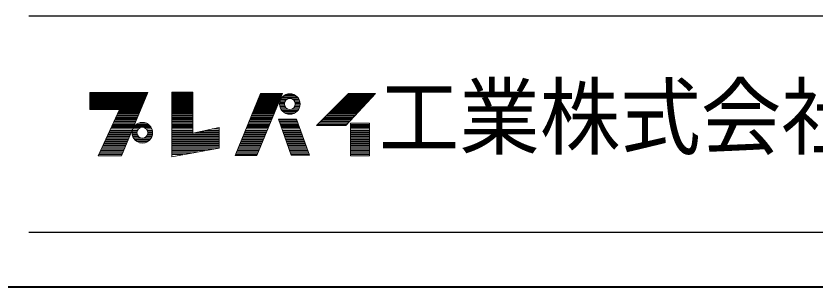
# Model space of a CAD drawing. Units: millimetres at full size, sheet at 1:10; details may follow other scales. Extents: x -2115 to 1935, y -1423 to 1387.
# Drawn here: x -101 to 559, y -1423 to -1200 of the extents above; entities that cross this region are included whole.
import ezdxf
from ezdxf.enums import TextEntityAlignment as Align

# ---------------------------------------------------------------- set-up
doc = ezdxf.new("R2010")
doc.units = ezdxf.units.MM
doc.header["$LTSCALE"] = 10
doc.layers.add('0-0____1', color=4, linetype='Continuous', lineweight=9)
doc.styles.add('ＭＳ ゴシック', font='')
doc.styles.get('ＭＳ ゴシック').set_extended_font_data('MS Gothic')

msp = doc.modelspace()

# ---------------------------------------------------------------- linework, layer by layer
at = {"layer": '0-0____1', "color": 6, "lineweight": 25}
for p, q in [((-90.06, -1199.67), (1889.94, -1199.67)), ((1889.94, -1378.24), (-90.06, -1378.24))]:
    msp.add_line(p, q, dxfattribs=at)
at = {"layer": '0-0____1', "color": 7, "lineweight": 18}
for p, q in [((-39.63, -1263.44), (7.78, -1263.44)), ((-39.63, -1263.86), (7.6, -1263.86)), ((-39.63, -1264.49), (7.34, -1264.49)), ((-39.63, -1265.12), (7.08, -1265.12)), ((-39.63, -1265.75), (6.82, -1265.75)), ((-39.63, -1266.59), (6.47, -1266.59)), ((-13.59, -1315.1), (8.04, -1262.81)), ((27.99, -1262.6), (27.99, -1315.73)), ((45.42, -1262.6), (27.99, -1262.6)), ((27.99, -1263.44), (45.42, -1263.44)), ((27.99, -1263.86), (45.42, -1263.86)), ((27.99, -1264.49), (45.42, -1264.49)), ((27.99, -1265.12), (45.42, -1265.12)), ((27.99, -1265.75), (45.42, -1265.75)), ((27.99, -1266.59), (45.42, -1266.59)), ((101.28, -1263.65), (80.28, -1314.68)), ((98.13, -1314.68), (119.34, -1263.65)), ((100.07, -1266.59), (118.12, -1266.59)), ((100.41, -1265.75), (118.47, -1265.75)), ((100.67, -1265.12), (118.71, -1265.12)), ((100.93, -1264.49), (118.99, -1264.49)), ((101.28, -1263.65), (119.34, -1263.65)), ((119.29, -1266.38), (131.57, -1266.38)), ((120.51, -1265.33), (130.35, -1265.33)), ((121.98, -1264.49), (128.87, -1264.49)), ((171, -1266.59), (193.47, -1266.59)), ((171.63, -1290.11), (196.2, -1263.65)), ((171.84, -1265.75), (194.25, -1265.75)), ((172.47, -1265.12), (194.83, -1265.12)), ((173.1, -1264.49), (195.42, -1264.49)), ((6.21, -1267.22), (-39.63, -1267.22)), ((-39.63, -1267.85), (5.95, -1267.85)), ((-39.63, -1268.48), (5.69, -1268.48)), ((-39.63, -1269.11), (5.43, -1269.11)), ((-39.63, -1269.74), (5.17, -1269.74)), ((-39.63, -1270.16), (5, -1270.16)), ((-39.63, -1271), (4.65, -1271)), ((-39.63, -1271.63), (4.39, -1271.63)), ((-39.63, -1272.26), (4.13, -1272.26)), ((-39.63, -1272.89), (3.87, -1272.89)), ((-39.63, -1273.52), (3.61, -1273.52)), ((27.99, -1267.22), (45.42, -1267.22)), ((27.99, -1267.85), (45.42, -1267.85)), ((27.99, -1268.48), (45.42, -1268.48)), ((27.99, -1269.11), (45.42, -1269.11)), ((27.99, -1269.74), (45.42, -1269.74)), ((27.99, -1270.16), (45.42, -1270.16)), ((27.99, -1271), (45.42, -1271)), ((27.99, -1271.63), (45.42, -1271.63)), ((27.99, -1272.26), (45.42, -1272.26)), ((27.99, -1272.89), (45.42, -1272.89)), ((27.99, -1273.52), (45.42, -1273.52)), ((97.22, -1273.52), (115.24, -1273.52)), ((97.5, -1272.89), (115.5, -1272.89)), ((97.73, -1272.26), (115.76, -1272.26)), ((97.99, -1271.63), (116.02, -1271.63)), ((98.25, -1271), (116.28, -1271)), ((98.6, -1270.16), (116.63, -1270.16)), ((98.77, -1269.74), (116.81, -1269.74)), ((99.03, -1269.11), (117.07, -1269.11)), ((99.29, -1268.48), (117.33, -1268.48)), ((99.55, -1267.85), (117.59, -1267.85)), ((99.81, -1267.22), (117.85, -1267.22)), ((116.93, -1272.26), (120.93, -1272.26)), ((116.97, -1271.42), (121.01, -1271.42)), ((116.99, -1273.31), (121.05, -1273.31)), ((117.14, -1270.37), (121.34, -1270.37)), ((117.53, -1269.11), (122.21, -1269.11)), ((117.92, -1268.27), (123.35, -1268.27)), ((118.58, -1267.22), (132.27, -1267.22)), ((132.93, -1268.27), (127.51, -1268.27)), ((133.32, -1269.11), (128.64, -1269.11)), ((133.72, -1270.37), (129.51, -1270.37)), ((133.86, -1273.31), (129.8, -1273.31)), ((133.89, -1271.42), (129.85, -1271.42)), ((129.93, -1272.26), (133.93, -1272.26)), ((164.07, -1273.52), (187.03, -1273.52)), ((164.7, -1272.89), (187.62, -1272.89)), ((165.33, -1272.26), (188.2, -1272.26)), ((165.96, -1271.63), (188.85, -1271.63)), ((166.59, -1271), (189.37, -1271)), ((167.43, -1270.16), (190.15, -1270.16)), ((167.85, -1269.74), (190.54, -1269.74)), ((168.48, -1269.11), (191.13, -1269.11)), ((169.11, -1268.48), (191.71, -1268.48)), ((169.74, -1267.85), (192.3, -1267.85)), ((170.37, -1267.22), (192.88, -1267.22)), ((-39.63, -1274.15), (3.35, -1274.15)), ((-39.63, -1274.78), (3.09, -1274.78)), ((-39.63, -1275.41), (2.83, -1275.41)), ((-39.63, -1276.04), (2.57, -1276.04)), ((-15.27, -1276.88), (-39.63, -1276.88)), ((-32.91, -1315.1), (-15.27, -1276.88)), ((1, -1279.82), (-16.63, -1279.82)), ((1.35, -1278.98), (-16.24, -1278.98)), ((1.61, -1278.35), (-15.95, -1278.35)), ((1.96, -1277.51), (-15.56, -1277.51)), ((2.22, -1276.88), (-15.27, -1276.88)), ((27.99, -1274.15), (45.42, -1274.15)), ((27.99, -1274.78), (45.42, -1274.78)), ((27.99, -1275.41), (45.42, -1275.41)), ((27.99, -1276.04), (45.42, -1276.04)), ((27.99, -1276.88), (45.42, -1276.88)), ((27.99, -1277.51), (45.42, -1277.51)), ((27.99, -1278.35), (45.42, -1278.35)), ((27.99, -1278.98), (45.42, -1278.98)), ((27.99, -1279.82), (45.42, -1279.82)), ((94.62, -1279.82), (112.62, -1279.82)), ((94.97, -1278.98), (112.97, -1278.98)), ((95.23, -1278.35), (113.23, -1278.35)), ((95.57, -1277.51), (113.58, -1277.51)), ((95.83, -1276.88), (113.84, -1276.88)), ((96.18, -1276.04), (114.19, -1276.04)), ((96.44, -1275.41), (114.45, -1275.41)), ((96.7, -1274.78), (114.71, -1274.78)), ((96.96, -1274.15), (114.97, -1274.15)), ((117.19, -1274.36), (121.45, -1274.36)), ((117.53, -1275.41), (122.21, -1275.41)), ((118.04, -1276.46), (123.81, -1276.46)), ((118.74, -1277.51), (132.11, -1277.51)), ((119.5, -1278.35), (131.36, -1278.35)), ((121.16, -1279.61), (129.7, -1279.61)), ((132.82, -1276.46), (127.04, -1276.46)), ((133.32, -1275.41), (128.64, -1275.41)), ((133.66, -1274.36), (129.41, -1274.36)), ((157.77, -1279.82), (181.18, -1279.82)), ((158.61, -1278.98), (181.96, -1278.98)), ((159.24, -1278.35), (182.55, -1278.35)), ((160.08, -1277.51), (183.33, -1277.51)), ((160.71, -1276.88), (183.91, -1276.88)), ((161.55, -1276.04), (184.69, -1276.04)), ((162.18, -1275.41), (185.28, -1275.41)), ((162.81, -1274.78), (185.86, -1274.78)), ((163.44, -1274.15), (186.45, -1274.15)), ((-1.95, -1286.96), (-19.92, -1286.96)), ((-1.6, -1286.12), (-19.54, -1286.12)), ((-19.05, -1285.07), (-1.17, -1285.07)), ((-0.82, -1284.23), (-18.66, -1284.23)), ((-0.47, -1283.39), (-18.21, -1283.39)), ((-17.79, -1282.34), (-0.04, -1282.34)), ((0.31, -1281.5), (-17.4, -1281.5)), ((0.74, -1280.45), (-16.92, -1280.45)), ((27.99, -1280.45), (45.42, -1280.45)), ((27.99, -1281.5), (45.42, -1281.5)), ((27.99, -1282.34), (45.42, -1282.34)), ((27.99, -1283.39), (45.42, -1283.39)), ((27.99, -1284.23), (45.42, -1284.23)), ((27.99, -1285.07), (45.42, -1285.07)), ((27.99, -1286.12), (45.42, -1286.12)), ((27.99, -1286.96), (45.42, -1286.96)), ((91.69, -1286.96), (109.65, -1286.96)), ((92.04, -1286.12), (110, -1286.12)), ((92.46, -1285.07), (110.44, -1285.07)), ((92.81, -1284.23), (110.78, -1284.23)), ((93.15, -1283.39), (111.13, -1283.39)), ((93.59, -1282.34), (111.57, -1282.34)), ((93.93, -1281.5), (111.92, -1281.5)), ((94.36, -1280.45), (112.36, -1280.45)), ((116.26, -1285.07), (130.97, -1285.07)), ((116.63, -1286.12), (131.35, -1286.12)), ((116.92, -1286.96), (131.66, -1286.96)), ((123.15, -1280.45), (127.7, -1280.45)), ((141.81, -1314.47), (130.89, -1284.86)), ((150.63, -1286.96), (174.55, -1286.96)), ((151.47, -1286.12), (175.33, -1286.12)), ((152.52, -1285.07), (176.31, -1285.07)), ((153.36, -1284.23), (177.09, -1284.23)), ((154.2, -1283.39), (177.87, -1283.39)), ((155.25, -1282.34), (178.84, -1282.34)), ((156.09, -1281.5), (179.62, -1281.5)), ((157.14, -1280.45), (180.6, -1280.45)), ((-4.38, -1292.84), (-22.64, -1292.84)), ((-3.95, -1291.79), (-22.15, -1291.79)), ((-3.6, -1290.95), (-21.77, -1290.95)), ((-3.17, -1289.9), (-21.28, -1289.9)), ((-20.89, -1289.06), (-2.82, -1289.06)), ((-2.39, -1288.01), (-20.41, -1288.01)), ((-4.27, -1292.84), (0.41, -1292.84)), ((-3.76, -1291.79), (2.01, -1291.79)), ((-3.22, -1290.95), (10.47, -1290.95)), ((-2.3, -1289.9), (9.56, -1289.9)), ((-1.29, -1289.06), (8.55, -1289.06)), ((0.7, -1288.01), (6.56, -1288.01)), ((11.02, -1291.79), (5.24, -1291.79)), ((11.52, -1292.84), (6.84, -1292.84)), ((27.99, -1288.01), (45.42, -1288.01)), ((27.99, -1289.06), (45.42, -1289.06)), ((27.99, -1289.9), (45.42, -1289.9)), ((27.99, -1290.95), (45.42, -1290.95)), ((27.99, -1291.79), (45.42, -1291.79)), ((27.99, -1292.84), (45.42, -1292.84)), ((67.05, -1292.84), (61.41, -1292.84)), ((89.27, -1292.84), (107.21, -1292.84)), ((89.7, -1291.79), (107.64, -1291.79)), ((90.04, -1290.95), (107.99, -1290.95)), ((90.48, -1289.9), (108.43, -1289.9)), ((90.82, -1289.06), (108.78, -1289.06)), ((91.25, -1288.01), (109.21, -1288.01)), ((117.28, -1288.01), (132.05, -1288.01)), ((117.65, -1289.06), (132.44, -1289.06)), ((117.94, -1289.9), (132.75, -1289.9)), ((118.3, -1290.95), (133.13, -1290.95)), ((118.6, -1291.79), (133.44, -1291.79)), ((118.96, -1292.84), (133.83, -1292.84)), ((147.48, -1290.11), (171.63, -1290.11)), ((148.53, -1289.06), (172.6, -1289.06)), ((149.58, -1288.01), (173.58, -1288.01)), ((175.41, -1289.06), (191.37, -1289.06)), ((175.41, -1289.9), (191.37, -1289.9)), ((175.41, -1290.95), (191.37, -1290.95)), ((175.41, -1291.79), (191.37, -1291.79)), ((175.41, -1292.84), (191.37, -1292.84)), ((-6.99, -1299.14), (-25.55, -1299.14)), ((-6.47, -1297.88), (-24.93, -1297.88)), ((-6.12, -1297.04), (-24.58, -1297.04)), ((-5.69, -1295.99), (-24.09, -1295.99)), ((-23.7, -1295.15), (-5.34, -1295.15)), ((-4.91, -1294.1), (-23.22, -1294.1)), ((-4.87, -1295.99), (-0.87, -1295.99)), ((-4.83, -1295.15), (-0.79, -1295.15)), ((-4.81, -1297.04), (-0.75, -1297.04)), ((-4.66, -1294.1), (-0.46, -1294.1)), ((-4.66, -1297.88), (-0.46, -1297.88)), ((-4.27, -1299.14), (0.41, -1299.14)), ((11.52, -1299.14), (6.84, -1299.14)), ((11.92, -1294.1), (7.71, -1294.1)), ((11.92, -1297.88), (7.71, -1297.88)), ((12.06, -1297.04), (8, -1297.04)), ((12.09, -1295.15), (8.05, -1295.15)), ((8.13, -1295.99), (12.13, -1295.99)), ((27.99, -1294.1), (45.42, -1294.1)), ((27.99, -1295.15), (45.42, -1295.15)), ((27.99, -1295.99), (45.42, -1295.99)), ((27.99, -1297.04), (67.05, -1297.04)), ((27.99, -1297.88), (67.05, -1297.88)), ((27.99, -1299.14), (67.05, -1299.14)), ((67.05, -1295.99), (47.3, -1295.99)), ((67.05, -1295.15), (51.06, -1295.15)), ((67.05, -1294.1), (55.76, -1294.1)), ((86.67, -1299.14), (104.59, -1299.14)), ((87.19, -1297.88), (105.11, -1297.88)), ((87.54, -1297.04), (105.46, -1297.04)), ((87.97, -1295.99), (105.9, -1295.99)), ((88.32, -1295.15), (106.25, -1295.15)), ((88.75, -1294.1), (106.68, -1294.1)), ((119.4, -1294.1), (134.3, -1294.1)), ((119.76, -1295.15), (134.68, -1295.15)), ((120.06, -1295.99), (134.99, -1295.99)), ((120.42, -1297.04), (135.38, -1297.04)), ((120.71, -1297.88), (135.69, -1297.88)), ((121.15, -1299.14), (136.15, -1299.14)), ((175.41, -1294.1), (191.37, -1294.1)), ((175.41, -1295.15), (191.37, -1295.15)), ((175.41, -1295.99), (191.37, -1295.99)), ((175.41, -1297.04), (191.37, -1297.04)), ((175.41, -1297.88), (191.37, -1297.88)), ((175.41, -1299.14), (191.37, -1299.14)), ((-9.94, -1306.28), (-28.84, -1306.28)), ((-9.51, -1305.23), (-28.36, -1305.23)), ((-9.07, -1304.18), (-27.87, -1304.18)), ((-8.64, -1303.13), (-27.39, -1303.13)), ((-8.21, -1302.08), (-26.9, -1302.08)), ((-7.86, -1301.24), (-26.52, -1301.24)), ((-7.42, -1300.19), (-26.03, -1300.19)), ((-3.76, -1300.19), (2.01, -1300.19)), ((-3.06, -1301.24), (10.31, -1301.24)), ((-2.3, -1302.08), (9.56, -1302.08)), ((-0.98, -1303.13), (8.24, -1303.13)), ((1.35, -1304.18), (5.9, -1304.18)), ((11.02, -1300.19), (5.24, -1300.19)), ((27.99, -1300.19), (67.05, -1300.19)), ((27.99, -1301.24), (67.05, -1301.24)), ((27.99, -1302.08), (67.05, -1302.08)), ((27.99, -1303.13), (67.05, -1303.13)), ((27.99, -1304.18), (67.05, -1304.18)), ((27.99, -1305.23), (67.05, -1305.23)), ((27.99, -1306.28), (67.05, -1306.28)), ((83.73, -1306.28), (101.62, -1306.28)), ((84.17, -1305.23), (102.06, -1305.23)), ((84.6, -1304.18), (102.49, -1304.18)), ((85.03, -1303.13), (102.93, -1303.13)), ((85.46, -1302.08), (103.37, -1302.08)), ((85.81, -1301.24), (103.71, -1301.24)), ((86.24, -1300.19), (104.15, -1300.19)), ((121.52, -1300.19), (136.54, -1300.19)), ((121.86, -1301.24), (136.93, -1301.24)), ((122.17, -1302.08), (137.24, -1302.08)), ((122.54, -1303.13), (137.63, -1303.13)), ((122.9, -1304.18), (138.01, -1304.18)), ((123.27, -1305.23), (138.4, -1305.23)), ((123.63, -1306.28), (138.79, -1306.28)), ((175.41, -1300.19), (191.37, -1300.19)), ((175.41, -1301.24), (191.37, -1301.24)), ((175.41, -1302.08), (191.37, -1302.08)), ((175.41, -1303.13), (191.37, -1303.13)), ((175.41, -1304.18), (191.37, -1304.18)), ((175.41, -1305.23), (191.37, -1305.23)), ((175.41, -1306.28), (191.37, -1306.28)), ((-12.64, -1312.79), (-31.85, -1312.79)), ((-12.2, -1311.74), (-31.36, -1311.74)), ((-11.77, -1310.69), (-30.88, -1310.69)), ((-11.25, -1309.43), (-30.29, -1309.43)), ((-10.81, -1308.38), (-29.81, -1308.38)), ((-10.29, -1307.12), (-29.23, -1307.12)), ((27.99, -1307.12), (67.05, -1307.12)), ((27.99, -1308.38), (67.05, -1308.38)), ((27.99, -1309.43), (62.45, -1309.43)), ((27.99, -1310.69), (55.56, -1310.69)), ((27.99, -1311.74), (49.82, -1311.74)), ((27.99, -1312.79), (44.07, -1312.79)), ((81.06, -1312.79), (98.91, -1312.79)), ((81.49, -1311.74), (99.35, -1311.74)), ((81.92, -1310.69), (99.79, -1310.69)), ((82.44, -1309.43), (100.31, -1309.43)), ((82.87, -1308.38), (100.75, -1308.38)), ((83.39, -1307.12), (101.27, -1307.12)), ((123.92, -1307.12), (139.1, -1307.12)), ((124.36, -1308.38), (139.56, -1308.38)), ((124.8, -1309.43), (139.95, -1309.43)), ((125.16, -1310.69), (140.41, -1310.69)), ((125.53, -1311.74), (140.8, -1311.74)), ((125.89, -1312.79), (141.19, -1312.79)), ((175.41, -1307.12), (191.37, -1307.12)), ((175.41, -1308.38), (191.37, -1308.38)), ((175.41, -1309.43), (191.37, -1309.43)), ((175.41, -1310.69), (191.37, -1310.69)), ((175.41, -1311.74), (191.37, -1311.74)), ((175.41, -1312.79), (191.37, -1312.79)), ((-32.91, -1315.1), (-13.59, -1315.1)), ((-13.16, -1314.05), (-32.43, -1314.05)), ((27.99, -1314.05), (37.18, -1314.05)), ((98.13, -1314.68), (80.28, -1314.68)), ((80.54, -1314.05), (98.39, -1314.05)), ((126.33, -1314.05), (141.65, -1314.05)), ((126.48, -1314.47), (141.81, -1314.47)), ((175.41, -1314.05), (191.37, -1314.05))]:
    msp.add_line(p, q, dxfattribs=at)
at = {"layer": '0-0____1', "color": 1, "lineweight": 40}
msp.add_line((1934.94, -1423.24), (-2115.06, -1423.24), dxfattribs=at)
at = {"layer": '0-0____1', "color": 7, "lineweight": 18}
for points in [[(-39.63, -1276.88), (-39.63, -1262.81), (8.04, -1262.81)], [(27.99, -1315.73), (67.05, -1308.59), (67.05, -1291.58), (45.42, -1296.41), (45.42, -1262.6)], [(147.48, -1290.11), (173.94, -1263.65), (196.2, -1263.65)], [(126.48, -1314.47), (116.19, -1284.86), (130.89, -1284.86)]]:
    msp.add_lwpolyline(points, dxfattribs=at)
msp.add_lwpolyline([(175.41, -1288.01), (175.41, -1315.1), (191.37, -1315.1), (191.37, -1288.01)], close=True, dxfattribs=at)
for centre, radius in [((125.43, -1272.26), 8.5), ((125.43, -1272.26), 4.5), ((3.63, -1295.99), 8.5), ((3.63, -1295.99), 4.5)]:
    msp.add_circle(centre, radius, dxfattribs=at)

# ---------------------------------------------------------------- texts
at = {"layer": '0-0____1', "color": 7, "style": 'ＭＳ ゴシック', "width": 0.95}
msp.add_text('工業株式会社', height=51.32, dxfattribs=at).set_placement((198.87, -1323.95), align=Align.BOTTOM_LEFT)

doc.saveas('drawing.dxf')
